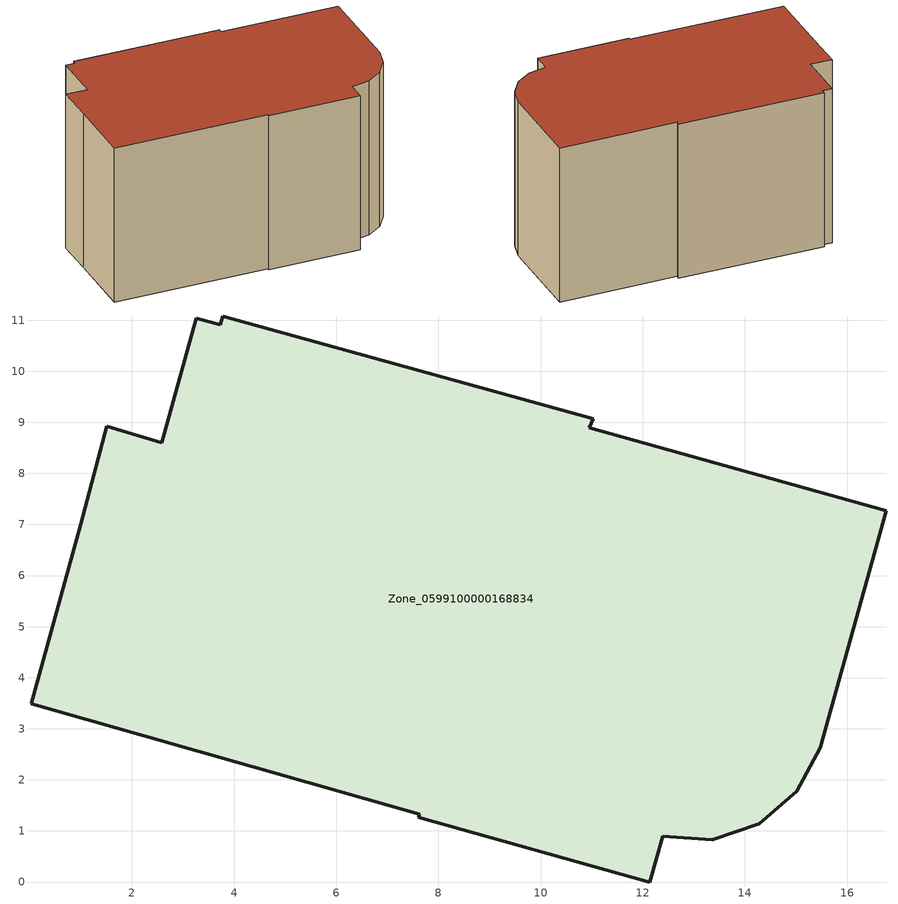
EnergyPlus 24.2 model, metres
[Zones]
Zone_0599100000168834
 floor ground (C_G): 7.63,1.33 0.03,3.49 1,7 1.51,8.92 2.59,8.6 3.26,11.04 3.72,10.91 3.77,11.08 11.03,9.07 10.95,8.89 16.77,7.26 15.48,2.63 15.01,1.78 14.28,1.14 13.36,0.83 12.39,0.89 12.14,0 7.6,1.26 z0
 wall outside (C_F): 0.03,3.49 7.63,1.33 7.6,1.26 12.14,0 12.39,0.89 13.36,0.83 14.28,1.14 15.01,1.78 15.48,2.63 16.77,7.26 10.95,8.89 11.03,9.07 3.77,11.08 3.72,10.91 3.26,11.04 2.59,8.6 1.51,8.92 1,7 0.03,3.49 z0:8.35
 roof outside (C_R): 7.6,1.26 12.14,0 12.39,0.89 13.36,0.83 14.28,1.14 15.01,1.78 15.48,2.63 16.77,7.26 10.95,8.89 11.03,9.07 3.77,11.08 3.72,10.91 3.26,11.04 2.59,8.6 1.51,8.92 1,7 0.03,3.49 7.63,1.33 z8.35
[BUILDING]
Pand.0599100000168834: North Axis=0; Terrain=City; Loads Convergence Tolerance Value=0.04; Temperature Convergence Tolerance Value=0.4; Solar Distribution=FullExterior; Maximum Number of Warmup Days=25; Minimum Number of Warmup Days=1
[Site:Location]
Rotterdam.The.Hague.AP_ZH_NLD Design_Conditions: Latitude=51.96; Longitude=4.45; Time Zone=1; Elevation=-4.5
[SITE:GROUNDTEMPERATURE:BUILDINGSURFACE]
18, 18, 18, 18, 18, 18, 18, 18, 18, 18, 18, 18
[MATERIAL] Thermal Absorptance=0.9; Solar Absorptance=0.7; Visible Absorptance=0.7
Name | Roughness | Thickness | Conductivity | Density | Specific Heat
G.D.1992-2005 | MediumSmooth | 0.15 | 0.06 | 540 | 1210
F.D.1992-2005 | Rough | 0.3 | 0.12 | 1920 | 840
R.D.1992-2005 | MediumRough | 0.2 | 0.08 | 1500 | 1000
[CONSTRUCTION]
C_G: G.D.1992-2005
C_F: F.D.1992-2005
C_R: R.D.1992-2005
[ZONE]
Zone_0599100000168834: Type=1; Multiplier=1; Ceiling Height=Autocalculate; Volume=Autocalculate; Floor Area=autocalculate; Part of Total Floor Area=Yes
[ZONEINFILTRATION:DESIGNFLOWRATE]
Infil_Zone_0599100000168834: Zone or ZoneList or Space or SpaceList=Zone_0599100000168834; Schedule=AlwaysOn; Design Flow Rate Calculation Method=Flow/Area; Flow Rate per Floor Area=0.0021; Constant Term Coefficient=1; Temperature Term Coefficient=0; Velocity Term Coefficient=0; Velocity Squared Term Coefficient=0
[HVACTEMPLATE:ZONE:IDEALLOADSAIRSYSTEM]
Zone_0599100000168834: Maximum Heating Supply Air Temperature=50; Minimum Cooling Supply Air Temperature=13; Maximum Heating Supply Air Humidity Ratio=0.0156; Minimum Cooling Supply Air Humidity Ratio=0.0077; Heating Limit=NoLimit; Cooling Limit=NoLimit; Dehumidification Control Type=ConstantSensibleHeatRatio; Cooling Sensible Heat Ratio=0.7; Dehumidification Setpoint=60; Humidification Control Type=None; Humidification Setpoint=30; Outdoor Air Method=None; Outdoor Air Flow Rate per Person=0.00944; Outdoor Air Flow Rate per Zone Floor Area=0; Outdoor Air Flow Rate per Zone=0; Demand Controlled Ventilation Type=None; Outdoor Air Economizer Type=NoEconomizer; Heat Recovery Type=None; Sensible Heat Recovery Effectiveness=0.7; Latent Heat Recovery Effectiveness=0.65
[ZONECONTROL:THERMOSTAT]
ThermostatControl_Zone_0599100000168834: Zone or ZoneList=Zone_0599100000168834; Control Type Schedule=DualSetpointControlType; Control 1=Thermostat_Zone_0599100000168834; Temperature Difference Between Cutout And Setpoint=0
[THERMOSTATSETPOINT:DUALSETPOINT]
Thermostat_Zone_0599100000168834: Heating Setpoint Temperature Schedule=HeatingSetpoint_Zone_0599100000168834; Cooling Setpoint Temperature Schedule=CoolingSetpoint_Zone_0599100000168834
[SCHEDULE:COMPACT]
HeatingSetpoint_Zone_0599100000168834: Through: 12/31, For: AllDays, Until: 24:00, 21
CoolingSetpoint_Zone_0599100000168834: Through: 12/31, For: AllDays, Until: 24:00, 24
DualSetpointControlType: Through: 12/31, For: AllDays, Until: 24:00, 4
AlwaysOn: Through: 12/31, For: AllDays, Until: 24:00, 1
